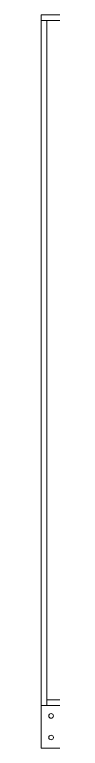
# Model space of a CAD drawing. Header units: millimetres. Extents: x -662756 to 31653, y -141394 to 22156.
# Drawn here: x -655956 to -655911, y -135608 to -133060 of the extents above; entities that cross this region are included whole.
import ezdxf

# ---------------------------------------------------------------- set-up
doc = ezdxf.new("R2010")
doc.units = ezdxf.units.MM

# ---------------------------------------------------------------- blocks, each defined once
blk = doc.blocks.new('1')
at = {"lineweight": 20}
for p, q in [((11838.8, 11343.8), (11138.8, 11343.8)), ((11138.8, 8943.8), (11138.8, 11343.8)), ((11838.8, 11323.8), (11138.8, 11323.8)), ((11158.8, 8943.8), (11158.8, 11323.8)), ((11818.8, 8963.8), (11158.8, 8963.8)), ((11838.8, 8943.8), (11138.8, 8943.8))]:
    blk.add_line(p, q, dxfattribs=at)
at = {"color": 0, "lineweight": 20}
for p, q in [((11138.8, 8795.5), (11138.8, 8943.8)), ((18438.8, 8795.5), (11138.8, 8795.5))]:
    blk.add_line(p, q, dxfattribs=at)
at = {"lineweight": 20}
for centre in [(11173.8, 8908), (11173.8, 8833)]:
    blk.add_circle(centre, 8, dxfattribs=at)

msp = doc.modelspace()

# ---------------------------------------------------------------- block references
at = {"lineweight": 5}
msp.add_blockref('1', (-667094.5, -144403.9), dxfattribs=at)

doc.saveas('drawing.dxf')
